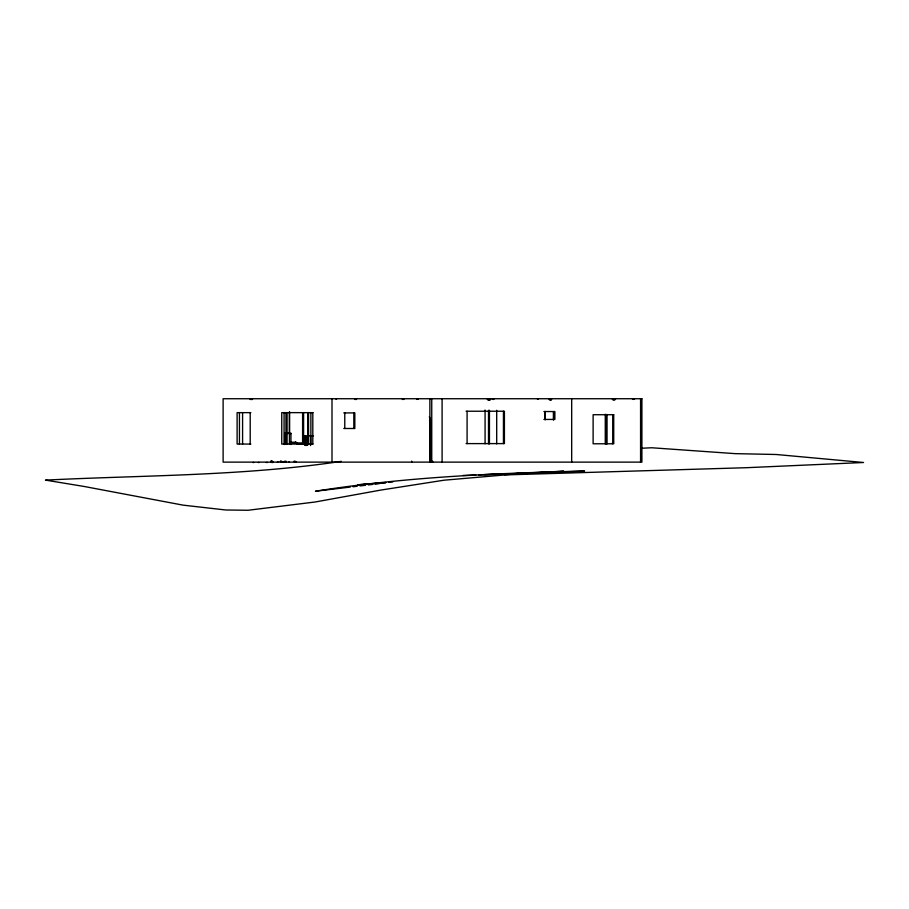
<?xml version="1.0" encoding="UTF-8"?>
<svg xmlns="http://www.w3.org/2000/svg" width="909" height="909" viewBox="0 0 909 909"><rect width="100%" height="100%" fill="white"/><g stroke="black" fill="none" stroke-linecap="round" stroke-linejoin="round"><path stroke-width="1.36" d="M417.333 398.733L417.072 399.403L416.799 398.733M418.265 398.733L418.004 399.403L417.742 398.733M251.634 398.733L251.202 399.54M252.634 398.733L252.202 399.54M272.518 461.704L271.711 461.749L272.541 461.954M272.575 461.386C272.098 461.715 273.302 462.42 271.473 461.261M281.551 462.124C280.983 460.749 283.392 462.692 281.086 461.397M281.71 461.806L280.529 461.261M285.949 461.363C287.119 462.158 283.892 461.317 286.028 461.954M286.301 461.886L285.335 461.931L286.153 461.42M284.903 461.829L285.903 461.806M286.04 461.477L285.699 461.886M294.334 461.749L295.902 461.806L294.959 461.806M295.095 461.806L295.618 461.386M336.307 398.733L335.603 398.733M336.716 398.733L336 398.733M356.294 398.733L355.76 399.506L355.237 398.733M356.692 398.733L356.158 399.506M403.641 398.733L403.266 399.46M404.05 398.733L403.664 399.46M493.723 398.733L493.076 399.449L492.428 398.733M494.121 398.733L493.473 399.449L492.826 398.733M538.128 398.733L537.23 398.733M538.537 398.733L537.628 398.733M633.664 398.733L633.028 399.426L632.403 398.733M634.664 398.733L634.028 399.426L633.403 398.733M290.687 441.808C291.675 442.183 290.312 441.422 290.8 443.865M549.241 398.733L549.15 399.415M550.218 398.733L551.024 400.233L551.843 398.733M290.869 442.319L295.698 442.319A1.363 1.25 -90 0 1 297.095 443.876M272.734 462.022C271.973 460.783 272.052 462.829 272.473 461.363M271.916 461.704L271.973 461.363M280.972 461.829C282.619 462.056 281.847 461.215 282.29 462.022M282.131 461.59L281.404 461.567L282.267 461.886M285.892 461.59L285.824 462.022M294.857 461.704L294.459 461.829M295.8 461.704L294.88 461.852M271.609 461.533L272.325 461.806M270.973 461.261L272.052 461.477M285.085 461.533L285.54 461.477M294.573 461.397L295.198 461.477M341.295 461.352C243.351 476.077 144.145 475.168 45.45 480.111L83.98 486.44L183.095 505.143L225.716 509.983L248.043 510.267L315.071 502.007L380.814 490.076L443.944 480.213L505.302 474.907L746.459 467.703L863.55 462.499L776.286 454.5L735.12 453.636L651.696 447.762L641.868 448.239M350.26 487.076L315.457 491.224C404.505 477.032 494.61 473.191 584.612 471.067L553.683 472.237M353.044 486.747L357.226 486.247M360.009 485.917L365.577 485.258M368.361 484.929L372.531 484.429M375.315 484.099L379.496 483.599M385.836 482.497L357.839 484.781L378.689 483.315M388.632 482.27L392.824 481.929M381.473 483.122L385.643 482.827M494.701 475.271L500.336 474.941M504.552 474.691L522.845 473.612M531.288 473.112L542.548 472.453M546.775 472.203L563.66 471.203L504.484 474.066L522.755 473.396M529.788 473.134L549.468 472.385M463.056 475.441L475.782 475.032M478.611 474.941L545.07 472.816L484.167 474.589M466.112 411.232L504.415 411.232L504.415 443.603L466.112 443.603M543.9 411.55L554.865 411.55L554.865 419.435L543.9 419.435M250.85 412.641L237.113 412.641L237.113 444.058L250.85 444.058M286.892 412.641L281.745 412.641L281.745 444.058L286.892 444.058M313.014 412.641L287.085 412.641L287.085 444.058L313.014 444.058M343.772 412.913L354.828 412.913L354.828 428.491L343.772 428.491M429.571 420.56A11.26 10.351 -90 0 1 429.718 422.515L430.718 422.515L430.718 462.124M284.699 432.968L291.289 433.479L284.665 433.479L284.665 444.535M309.185 435.786L304.447 435.786A79.549 68.891 -90 0 1 304.697 445.194M309.992 435.786L313.469 435.786M305.538 437.354L307.606 437.354L307.606 445.399M295.698 442.319L295.3 442.319A1.363 1.25 -90 0 1 296.573 443.058M290.016 442.603L295.289 442.603A1.239 1.136 -90 0 1 296.516 443.149M290.425 442.933L307.219 442.933M612.416 443.013L613.575 443.013M296.652 443.774L300.493 443.774M300.118 444.331L307.026 444.331M270.734 461.374L271.746 461.374M280.29 461.374L281.301 461.374M284.222 461.374L285.233 461.374M293.777 461.374L294.789 461.374M271.28 462.204L272.211 462.204M277.404 462.204L278.381 462.204M282.369 462.204L283.313 462.204M288.505 462.204L289.482 462.204M252.861 462.488L253.895 462.488M258.281 462.488L259.304 462.488M266.337 462.488L267.462 462.488M271.757 462.488L272.882 462.488M355.385 399.506L354.84 398.733M549.468 399.994L550.649 399.994L550.877 398.733M402.892 399.46L402.505 398.733M402.494 399.46L402.108 398.733M251.35 399.54L250.918 398.733M250.35 399.54L249.918 398.733M271.075 461.261L271.825 461.806M640.572 398.733L640.572 462.124M612.723 414.72L612.723 443.785M607.042 414.481L607.042 443.91M606.11 414.481L606.11 443.91M605.269 414.231L605.269 443.819M571.681 398.733L571.681 462.124M553.899 411.55L553.899 419.435M553.399 411.686L553.399 420.094M545.207 411.413L545.207 419.867M544.866 411.55L544.866 419.435M503.45 411.232L503.45 443.603M496.7 410.277L496.7 443.91M489.44 410.277L489.44 443.91M488.508 410.277L488.508 443.91M485.076 410.004L485.076 443.819M467.09 411.232L467.09 443.603M442.092 398.733L442.104 462.124M432.661 461.113L432.661 462.124M431.741 398.733L431.741 462.124M429.877 398.733L429.877 462.124M429.718 422.515L429.718 462.124M411.686 461.113L411.686 462.124M353.828 412.913L353.828 428.491M344.772 412.913L344.772 428.491M332.001 398.733L332.001 462.124M312.81 412.641L312.81 444.058M310.878 412.641L310.878 444.058M310.571 435.786L310.571 445.558M308.549 412.641L308.549 444.058M307.708 412.641L307.708 444.058M307.026 437.354L307.026 445.399M306.106 437.354L306.106 445.615M303.595 412.641L303.595 442.683M302.606 412.641L302.606 442.683M290.948 433.479L290.948 444.535M289.528 411.55L289.528 432.627M289.414 412.641L289.414 444.058M285.96 412.641L285.96 444.058M284.074 412.641L284.074 444.058M250.202 412.641L250.202 444.058M242.589 412.641L242.589 444.058M239.442 412.641L239.442 444.058M615.495 398.733A1.193 1.102 -90 0 1 614.393 399.926A1.193 1.102 -90 0 1 613.302 398.733M490.792 398.733A1.398 1.284 -90 0 1 489.508 400.142A1.398 1.284 -90 0 1 488.224 398.733M489.826 398.733A1.398 1.284 -90 0 1 487.633 399.733M487.429 399.437A1.398 1.284 -90 0 1 487.247 398.733M614.495 398.733A1.193 1.102 -90 0 1 613.12 399.892M612.621 399.585A1.193 1.102 -90 0 1 612.302 398.733M429.332 416.89A11.26 10.351 -90 0 1 430.718 422.515M305.026 435.786A79.549 68.891 90 0 1 305.265 445.194M641.902 398.733L223.114 398.733L223.114 462.124L641.902 462.124L641.902 398.733M613.723 414.72L593.122 414.72L593.122 443.785L613.723 443.785L613.723 414.72"/></g></svg>
